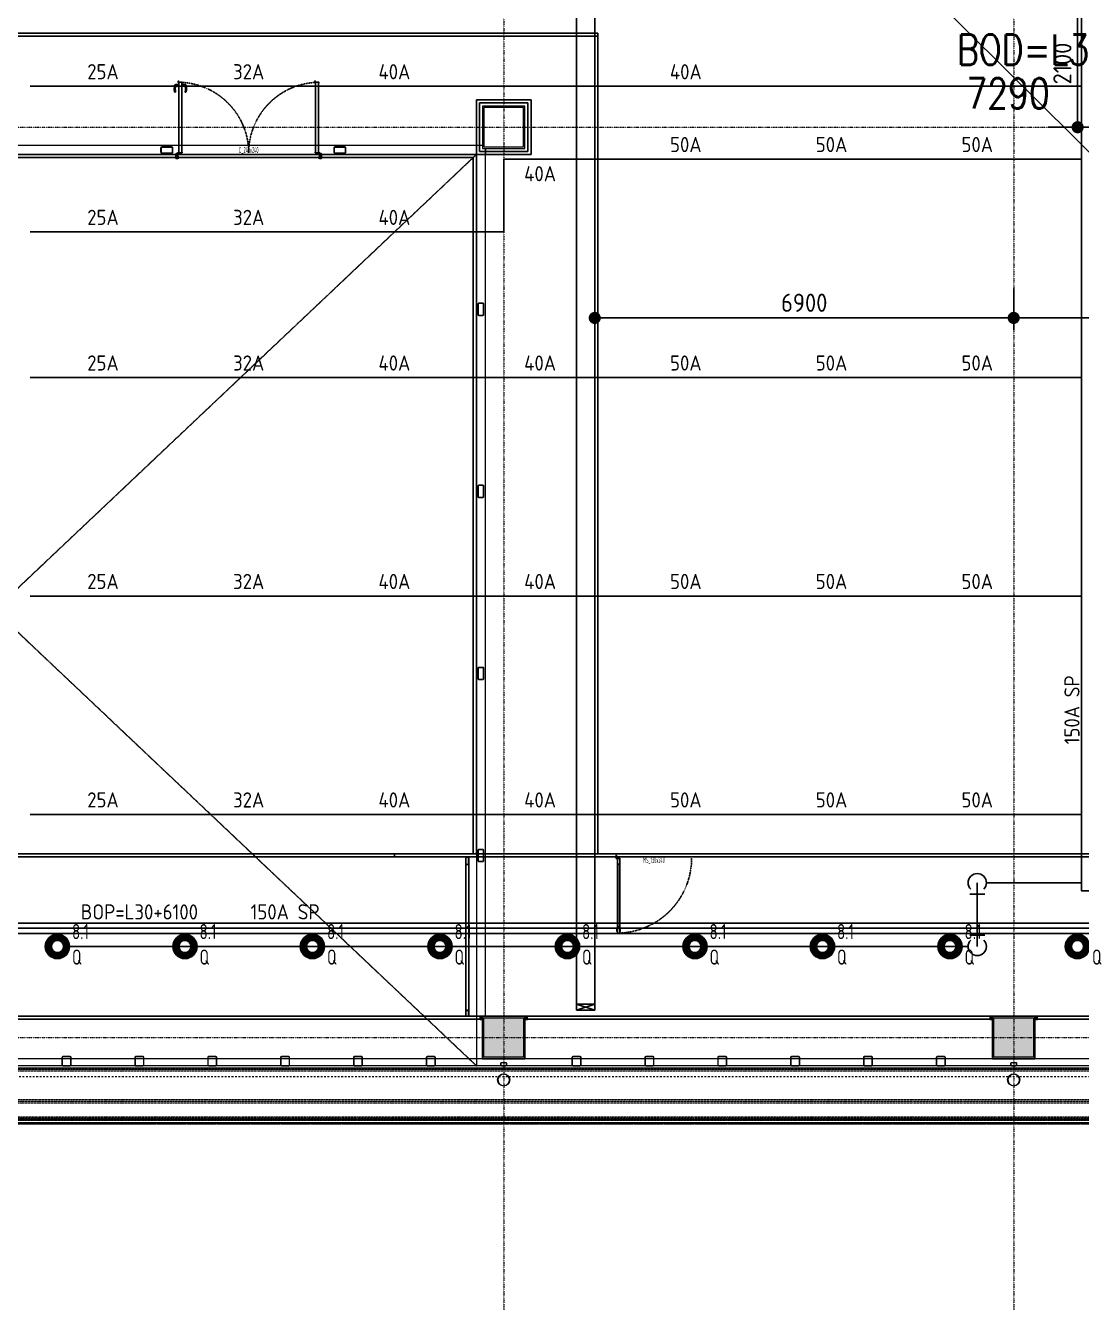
# Model space of a CAD drawing. Extents: x -32000 to 416743, y -254124 to 144214.
# Drawn here: x 210525 to 227916, y -4366 to 16676 of the extents above; entities that cross this region are included whole.
import ezdxf
from ezdxf.enums import TextEntityAlignment as Align

# ---------------------------------------------------------------- set-up
doc = ezdxf.new("R2010")
doc.units = 0
doc.header["$LTSCALE"] = 10
for name, pattern in [('H12PL4$0$JJP_三點線', [0.9, 0.3, -0.15, 0, -0.15, 0, -0.15, 0, -0.15]), ('H12PL4$0$JJP_虛線(退縮線、投影線、地下室範圍、非屬本工程、圖面分區)', [0.45, 0.3, -0.15]), ('X-F2-L30-FS-PIPE$0$CENTER2', [1.125, 0.75, -0.125, 0.125, -0.125]), ('XFDP30$0$HIDDEN', [0.3, 0.2, -0.1]), ('XFDP30$0$HIDDEN2', [0.1875, 0.125, -0.0625]), ('XFM7P40ICA$0$H12PL4$0$CENTERK1', [0.0983, 0.0833, -0.005, 0.005, -0.005]), ('XFM7P40ICA$0$H12PL4$0$DOTK1', [0.01, 0.005, -0.005]), ('XFM7P40ICA$0$H12PL4$0$JJP_三點線', [0.9, 0.3, -0.15, 0, -0.15, 0, -0.15, 0, -0.15]), ('XFM7P40ICA$0$H12PL4$0$JJP_虛線(退縮線、投影線、地下室範圍、非屬本工程、圖面分區)', [0.45, 0.3, -0.15]), ('XFM7P40ICA$0$H12PL4$0$TAI_虛線', [5.644, 2.822, -2.822])]:
    doc.linetypes.add(name, pattern=pattern)
for name, color, linetype in [('H12PL4$0$A-OBJE-2D', 252, 'Continuous'), ('H12PL4$0$A-OBJE-MEP', 252, 'Continuous'), ('H12PL4$0$A-WALL-EX', 252, 'Continuous'), ('H12PL4$0$S-COL', 252, 'Continuous'), ('H12PL4$0$S-GRID', 252, 'Continuous'), ('X-F2-L30-E-CT-LV-50K$0$E-CBL-DIM', 250, 'Continuous'), ('X-F2-L30-E-CT-LV-50K$0$E-CBL-EQPM', 230, 'Continuous'), ('X-F2-L30-FS-PIPE$0$F-SK-CEN', 1, 'X-F2-L30-FS-PIPE$0$CENTER2'), ('X-F2-L30-FS-PIPE$0$F-SK-LINE3', 100, 'Continuous'), ('X-F2-L30-FS-PIPE$0$F-SK-LINE4', 140, 'Continuous'), ('X-F2-L30-FS-PIPE$0$F-SK-TXT', 250, 'Continuous'), ('X-F2-L30-FS-PIPE$0$F-SK-UP-QR-T68-K8.1', 40, 'Continuous'), ('XFDP30$0$A-Door (50K)', 2, 'Continuous'), ('XFDP30$0$A-Door (8K)', 2, 'Continuous'), ('XFDP30$0$A-Partition-Col', 1, 'Continuous'), ('XFDP30$0$A-Partition-Col (50K)', 1, 'Continuous'), ('XFDP30$0$A-W-D2-Steel (8K)', 2, 'Continuous'), ('XFDP30$0$A-W-P1S (50K)', 2, 'Continuous'), ('XFDP30$0$A-W-P1S (50K_Temporary)', 2, 'XFDP30$0$HIDDEN2'), ('XFDP30$0$A-W-P1S (8K)', 2, 'Continuous'), ('XFDP30$0$A-W-P2D (50K)', 2, 'Continuous'), ('XFDP30$0$A-W-P2D (8K)', 2, 'Continuous'), ('XFDP30$0$A-W-R1 (Rockwool) (50K)', 2, 'Continuous'), ('XFM1D40$0$M-CWTR-TEXT', 250, 'Continuous'), ('XFM7P40ICA$0$H12PL4$0$A-OBJE-MEP', 252, 'Continuous'), ('XFM7P40ICA$0$H12PL4$0$A-ROOF', 252, 'Continuous'), ('XFM7P40ICA$0$H12PL4$0$A-WALL-EX', 252, 'Continuous'), ('XFM7P40ICA$0$H12PL4$0$Hattch', 252, 'Continuous'), ('XFM7P40ICA$0$H12PL4$0$L40_19_DRAN', 252, 'Continuous'), ('XFM7P40ICA$0$H12PL4$0$L40_19_SIAGE1', 252, 'Continuous'), ('XFM7P40ICA$0$H12PL4$0$L40_19_SIAGE3', 252, 'Continuous'), ('XFM7P40ICA$0$H12PL4$0$L40_19_STEEL2', 252, 'Continuous'), ('XFM7P40ICA$0$H12PL4$0$L40_19_STEEL3', 252, 'Continuous'), ('XFM7P40ICA$0$H12PL4$0$L40_19_SUGATA3', 252, 'Continuous'), ('XFM7P40ICA$0$H12PL4$0$L40_19_SUGATAD', 252, 'Continuous'), ('XFM7P40ICA$0$H12PL4$0$S-COL', 252, 'Continuous'), ('XFM7P40ICA$0$H12PL4$0$S-GRID', 252, 'Continuous')]:
    doc.layers.add(name, color=color, linetype=linetype)
doc.layers.add('XFDP30$0$A-Area (50K)', color=7, linetype='Continuous', plot=False)
doc.styles.add('X-F2-L30-E-CT-LV-50K$0$AA-TXT', font='isocp.shx', dxfattribs={"bigfont": 'chineset.shx'})
doc.styles.add('X-F2-L30-FS-PIPE$0$aa-txt', font='isocp.shx', dxfattribs={"bigfont": 'chineset.shx'})
doc.styles.add('XFDP30$0$AA-TXT', font='isocp.shx', dxfattribs={"width": 0.8, "bigfont": 'china.shx'})
doc.styles.add('XFM1D40$0$12P7-XCM2P10$0$AA-TXT', font='simplex.shx', dxfattribs={"bigfont": 'china.shx'})
doc.dimstyles.new('X-F2-L30-E-CT-LV-50K$0$2000-dim', dxfattribs={"dimscale": 2000, "dimtxt": 0.15, "dimasz": 0.1, "dimexe": 0.1, "dimexo": 0.1, "dimgap": 0.05, "dimtad": 1, "dimdec": 0, "dimzin": 0, "dimdsep": 46, "dimtxsty": 'X-F2-L30-E-CT-LV-50K$0$AA-TXT', "dimblk": 'X-F2-L30-E-CT-LV-50K$0$_Dot', "dimcen": 2, "dimclrd": 256, "dimclre": 256, "dimclrt": 3, "dimadec": 0, "dimazin": 0, "dimtfac": 1, "dimtdec": 0, "dimtix": 1, "dimtmove": 2, "dimatfit": 3, "dimfxl": 0.1, "dimtvp": 1, "dimtolj": 1, "dimtzin": 0, "dimarcsym": 0})

# ---------------------------------------------------------------- blocks, each defined once
blk = doc.blocks.new('H12PL4')
at = {"layer": 'H12PL4$0$A-OBJE-2D', "lineweight": 0}
blk.add_line((243100, -350), (151700, 90350), dxfattribs=at)
at = {"layer": 'H12PL4$0$A-OBJE-MEP', "lineweight": 0, "flags": 128}
for points in [[(218495, -700, 1), (218305, -700, 1)], [(226895, -700, 1), (226705, -700, 1)]]:
    blk.add_lwpolyline(points, format="xyb", close=True, dxfattribs=at)
at = {"layer": 'H12PL4$0$A-OBJE-MEP', "lineweight": 0}
for centre in [(218400, -700), (226800, -700)]:
    blk.add_circle(centre, 100, dxfattribs=at)
at = {"layer": 'H12PL4$0$A-WALL-EX', "lineweight": 0}
blk.add_line((243100, -465), (151700, -465), dxfattribs=at)
at = {"layer": 'H12PL4$0$A-WALL-EX', "linetype": 'H12PL4$0$JJP_虛線(退縮線、投影線、地下室範圍、非屬本工程、圖面分區)', "lineweight": 0}
for p, q in [((151700, -550), (243100, -550)), ((151700, -1050), (243100, -1050)), ((151700, -1330), (243100, -1330)), ((151700, -1345), (243100, -1345)), ((151700, -1365), (243100, -1365))]:
    blk.add_line(p, q, dxfattribs=at)
at = {"layer": 'H12PL4$0$A-WALL-EX', "lineweight": 0, "flags": 128}
for points in [[(243100, -350), (151700, -350)], [(151700, -500), (243100, -500)], [(151700, -500), (243100, -500)], [(185050, -500), (243100, -500)], [(151700, -1400), (243100, -1400)]]:
    blk.add_lwpolyline(points, dxfattribs=at)
at = {"layer": 'H12PL4$0$A-WALL-EX', "linetype": 'H12PL4$0$JJP_虛線(退縮線、投影線、地下室範圍、非屬本工程、圖面分區)', "lineweight": 0, "flags": 128}
for points in [[(243100, -520), (151682.5, -520)], [(243100, -525), (151700, -525)], [(151700, -1075), (243100, -1075)], [(151682.5, -1345), (243100, -1345)], [(243100, -1315), (151700, -1315)], [(243100, -1365), (151700, -1365)], [(151700, -1400), (243100, -1400)], [(151700, -1415), (243100, -1415)]]:
    blk.add_lwpolyline(points, dxfattribs=at)
at = {"layer": 'H12PL4$0$S-COL', "lineweight": 0, "flags": 128}
blk.add_lwpolyline([(218050, 14650), (218750, 14650), (218750, 15350), (218050, 15350)], close=True, dxfattribs=at)
for points in [[(218750, -350), (218750, 350), (218050, 350), (218050, -350)], [(227150, -350), (227150, 350), (226450, 350), (226450, -350)]]:
    blk.add_lwpolyline(points, dxfattribs=at)
at = {"layer": 'H12PL4$0$S-GRID', "linetype": 'H12PL4$0$JJP_三點線', "lineweight": 0}
for p, q in [((218400, 128250), (218400, -28000)), ((226800, 128250), (226800, -28000)), ((-29000, 15000), (289600, 15000)), ((-29000, 0), (289600, 0))]:
    blk.add_line(p, q, dxfattribs=at)
blk = doc.blocks.new('XFM1D40')
at = {"layer": 'DEFPOINTS', "color": 2, "style": 'XFM1D40$0$12P7-XCM2P10$0$AA-TXT', "width": 0.8}
blk.add_text('7290', height=500, dxfattribs=at).set_placement((226021.5, 15556.6), align=Align.MIDDLE_LEFT)
at = {"layer": 'XFM1D40$0$M-CWTR-TEXT', "style": 'XFM1D40$0$12P7-XCM2P10$0$AA-TXT', "width": 0.8}
blk.add_text('BOD=L30+6350', height=500, dxfattribs=at).set_placement((225866.5, 16279.1), align=Align.MIDDLE_LEFT)
blk = doc.blocks.new('XFDP30$0$TP1-50-Partition_Col-side')
blk.add_lwpolyline([(-2.5, -4), (-2.5, -3.9), (-2.6, -3.9), (-2.5, -3), (-2.5, -0.3), (-2.4, -0.2), (-0.7, -0.2), (-0.5, -0.2), (-0.1, -0.2), (0, -0.2), (0, -0.2), (0.5, -0.2), (0.6, -0.2), (2.4, -0.2), (2.5, -0.3), (2.5, -3), (2.6, -3.9), (2.5, -3.9), (2.5, -4), (2.7, -4), (2.7, 0), (-2.7, 0), (-2.7, -4)], close=True)
for points in [[(-1.6, -2.1), (-2.3, -2.1, 0.414213), (-2.4, -2.2), (-2.4, -3.6), (-2.5, -3.6), (-2.5, -2.2, -0.414213), (-2.3, -2), (-1.6, -2), (-1.6, -2.1)], [(1.6, -2.1), (2.3, -2.1, -0.414213), (2.4, -2.2), (2.4, -3.6), (2.5, -3.6), (2.5, -2.2, 0.414213), (2.3, -2), (1.6, -2), (1.6, -2.1)]]:
    blk.add_lwpolyline(points, format="xyb")
blk.add_lwpolyline([(2.2, -3.6), (-2.2, -3.6, -0.414214), (-2.3, -3.5), (-2.3, -2.6, -0.414214), (-2.2, -2.5), (-1.3, -2.5, 0.414214), (-1.1, -2.3), (-1.1, -2.2, 0.414214), (-1.3, -2.1), (-1.9, -2.1), (-1.9, -2.1), (-1.3, -2.1, -0.414214), (-1.2, -2.2), (-1.2, -2.3, -0.414214), (-1.3, -2.4), (-2.2, -2.4, 0.414214), (-2.4, -2.6), (-2.4, -3.5, 0.414214), (-2.2, -3.6), (2.2, -3.6, 0.414214), (2.4, -3.5), (2.4, -2.6, 0.414214), (2.2, -2.4), (1.3, -2.4, -0.414214), (1.2, -2.3), (1.2, -2.2, -0.414214), (1.3, -2.1), (1.9, -2.1), (1.9, -2.1), (1.3, -2.1, 0.414214), (1.1, -2.2), (1.1, -2.3, 0.414214), (1.3, -2.5), (2.2, -2.5, -0.414214), (2.3, -2.6), (2.3, -3.5, -0.414214)], format="xyb", close=True)
blk = doc.blocks.new('XFDP30$0$Door-D240')
for p, q in [((10, 119), (10.8, 119)), ((10, 114.1), (10, 119)), ((10.8, 114.1), (10, 114.1)), ((10.8, 119), (10.8, 114.1)), ((10.8, 117.7), (14.8, 117.7)), ((14.8, 115.5), (10.8, 115.5)), ((14.8, 117.7), (16.2, 117.6))]:
    blk.add_line(p, q)
for points in [[(4.2, 117.7), (0.2, 117.7), (-1.2, 117.6, 0.327495), (-2, 116.9, 0.089847), (-2.2, 106.2, 1.144881), (-0.3, 106.6, -0.137079), (-0.3, 114.9, -0.349357), (0.2, 115.5), (4.2, 115.5)], [(4.1, 121.6), (4.1, 123.4), (4.1, 121.6), (10.7, 121.6), (10.7, 121.5), (10.3, 121.5), (10.3, 120.4, -0.414214), (10.2, 120.3), (10, 120.3), (10, 120.4), (10.1, 120.4), (10.1, 121.4), (10, 121.4), (10, 5.5), (10.1, 5.5), (10.1, 6.5), (10, 6.5), (10, 6.6), (10.2, 6.6, -0.414214), (10.3, 6.5), (10.3, 5.4, -0.414214), (10.2, 5.3), (4.8, 5.3, -0.414214), (4.7, 5.4), (4.7, 6.5, -0.414214), (4.8, 6.6), (5, 6.6), (5, 6.5), (4.9, 6.5), (4.9, 5.5), (5, 5.5), (5, 121.4), (4.9, 121.4), (4.9, 120.4), (5, 120.4), (5, 120.3), (4.8, 120.3, -0.414214), (4.7, 120.4), (4.7, 121.4), (3.9, 121.4, -0.414214), (3.9, 121.4), (3.9, 123.6, -0.414214), (3.9, 123.7), (4.7, 123.7), (4.7, 123.4), (4.1, 123.4)], [(229.1, 121.6), (229.1, 123.4), (229.1, 121.6), (235.7, 121.6), (235.7, 121.5), (235.3, 121.5), (235.3, 120.4, -0.414214), (235.2, 120.3), (235, 120.3), (235, 120.4), (235.1, 120.4), (235.1, 121.4), (235, 121.4), (235, 5.5), (235.1, 5.5), (235.1, 6.5), (235, 6.5), (235, 6.6), (235.2, 6.6, -0.414214), (235.3, 6.5), (235.3, 5.4, -0.414214), (235.2, 5.3), (229.8, 5.3, -0.414214), (229.7, 5.4), (229.7, 6.5, -0.414214), (229.8, 6.6), (230, 6.6), (230, 6.5), (229.9, 6.5), (229.9, 5.5), (230, 5.5), (230, 121.4), (229.9, 121.4), (229.9, 120.4), (230, 120.4), (230, 120.3), (229.8, 120.3, -0.414214), (229.7, 120.4), (229.7, 121.4), (228.9, 121.4, -0.414214), (228.9, 121.4), (228.9, 123.6, -0.414214), (228.9, 123.7), (229.7, 123.7), (229.7, 123.4), (229.1, 123.4)], [(4.7, -2.1, 0.306748), (4.5, -1.7), (4.1, -1.7, 0.306748), (3.9, -2.1), (4, -2.1, -0.414214), (4.1, -2.2), (4.1, -2.2), (4, -2.2), (4, -2.9), (4.6, -2.9), (4.6, -2.2), (4.5, -2.2), (4.5, -2.2, -0.414214), (4.6, -2.1), (4.7, -2.1), (4.8, -2.1, -0.414214), (5, -2.3), (5, -2.9, -0.320245), (4.7, -3.4), (3, -4), (0.6, -4, -0.414214), (0, -3.4), (0, 3.4, -0.414214), (0.6, 4), (3, 4), (3, 0), (3, -1.4, 0.414214), (3.7, -2.1), (3.9, -2.1)], [(235.3, -2.1, -0.306748), (235.5, -1.7), (235.9, -1.7, -0.306748), (236.1, -2.1), (236, -2.1, 0.414214), (235.9, -2.2), (235.9, -2.2), (236, -2.2), (236, -2.9), (235.4, -2.9), (235.4, -2.2), (235.5, -2.2), (235.5, -2.2, 0.414214), (235.4, -2.1), (235.3, -2.1), (235.2, -2.1, 0.414214), (235, -2.3), (235, -2.9, 0.320245), (235.3, -3.4), (237, -4), (239.4, -4, 0.414214), (240, -3.4), (240, 3.4, 0.414214), (239.4, 4), (237, 4), (237, 0), (237, -1.4, -0.414214), (236.3, -2.1), (236.1, -2.1)]]:
    blk.add_lwpolyline(points, format="xyb")
blk.add_lwpolyline([(5, 114.1), (5, 119), (4.2, 119), (4.2, 114.1)], close=True)
at = {"ltscale": 500}
for points in [[(3.3, 0.1), (3.3, 4.6), (3, 4.6), (3, 0.1)], [(8.5, 5.3), (4, 5.3), (4, 5.5), (8.5, 5.5)], [(231.5, 5.3), (236, 5.3), (236, 5.5), (231.5, 5.5)], [(236.7, 0.1), (236.7, 4.6), (237, 4.6), (237, 0.1)]]:
    blk.add_lwpolyline(points, close=True, dxfattribs=at)
at = {"linetype": 'XFDP30$0$HIDDEN', "ltscale": 0.1}
for centre, start, end in [((3.5, 5.1), 0, 85.9993), ((236.5, 5.1), 94.0007, 180)]:
    blk.add_arc(centre, 116.5, start, end, dxfattribs=at)
at = {"extrusion": (0, 0, -1)}
for centre, major_axis, start_param, end_param in [((14.7, 114.9), (0.417, 0.417), -0.669314, 0.675093), ((16.2, 106.3), (0.707, 0.707), 0.872811, 4.284184), ((0.4, 110.8), (10.9, 10.9), 0.51383, 1.058752), ((16.1, 116.7), (-0.624, 0.624), 0.866962, 2.13291), ((-12.5, 110.9), (21.3, 21.3), 0.585307, 0.943734)]:
    blk.add_ellipse(centre, major_axis=major_axis, ratio=1, start_param=start_param, end_param=end_param, dxfattribs=at)
at = {"ltscale": 500, "extrusion": (0, 0, -1)}
blk.add_ellipse((3.5, 5.1), major_axis=(0.495, 0.495), ratio=1, start_param=3.926991, end_param=10.210176, dxfattribs=at)
at = {"ltscale": 500}
blk.add_ellipse((236.5, 5.1), major_axis=(-0.495, 0.495), ratio=1, start_param=3.926991, end_param=10.210176, dxfattribs=at)
at = {"color": 9, "style": 'XFDP30$0$AA-TXT', "width": 0.45}
blk.add_attdef('240X240', text='', height=10, dxfattribs=at).set_placement((120, 10.1), align=Align.MIDDLE_CENTER)
blk = doc.blocks.new('XFDP30$0$GAD2205')
blk.add_lwpolyline([(0, 1), (0, 1), (-18, 1, -0.414214), (-18, 2), (-18, 3, -0.414214), (-18, 3), (-14, 3, 0.414214), (-13, 4), (-13, 4, 0.414214), (-14, 4), (-18, 4, -0.414214), (-18, 5), (-18, 12, -0.414214), (-18, 12), (-18, 12, 0.414214), (-18, 12), (-18, 14, 0.72636), (-19, 14), (-19, 13, 0.158507), (-19, 13), (-19, 0, 0.414214), (-19, 0), (19, 0, 0.414214), (19, 0), (19, 13, 0.158507), (19, 13), (19, 14, 0.72636), (18, 14), (18, 12, 0.414214), (18, 12, -0.414214), (18, 12), (18, 5, -0.414214), (18, 4), (14, 4, 0.414214), (13, 4), (13, 4, 0.414214), (14, 3), (18, 3, -0.414214), (18, 3), (18, 2, -0.414214), (18, 1), (0, 1)], format="xyb", close=True)
blk = doc.blocks.new('XFDP30$0$Door-S130a')
for p, q in [((8.8, 120.4), (8.8, 125.3)), ((8.8, 125.3), (9.6, 125.3)), ((9.6, 120.4), (8.8, 120.4)), ((9.6, 125.3), (9.6, 120.4))]:
    blk.add_line(p, q)
at = {"ltscale": 5}
for points in [[(8.8, 117.8), (8.8, 127.9), (4.8, 127.9), (4.8, 117.8)], [(5, 117.5), (5, 14.8), (5, 14.8), (5, 117.5)], [(8.6, 14.8), (8.5, 14.8), (8.5, 117.5), (8.6, 117.5)], [(8.8, 4.3), (8.8, 14.4), (4.8, 14.4), (4.8, 4.3)]]:
    blk.add_lwpolyline(points, close=True, dxfattribs=at)
blk.add_lwpolyline([(4.8, 120.4), (4.8, 125.3), (4, 125.3), (4, 120.4)], close=True)
blk.add_lwpolyline([(4.8, 117.9), (4.8, 116.7, 0.158507), (4.9, 116.7), (4.9, 116.5, 0.72636), (5, 116.6), (5, 116.7, 0.414214), (5, 116.7, -0.414214), (4.9, 116.8), (4.9, 117.5, -0.414214), (5, 117.5), (5.4, 117.5, 0.414214), (5.4, 117.5), (5.4, 117.6, 0.414214), (5.4, 117.6), (5, 117.6, -0.414214), (4.9, 117.6), (4.9, 117.8, -0.414214), (5, 117.8), (6.8, 117.8), (6.8, 117.8), (6.8, 117.8), (8.6, 117.8, -0.414214), (8.6, 117.8), (8.6, 117.6, -0.414214), (8.6, 117.6), (8.2, 117.6, 0.414214), (8.1, 117.6), (8.1, 117.5, 0.414214), (8.2, 117.5), (8.6, 117.5, -0.414214), (8.6, 117.5), (8.6, 116.8, -0.414214), (8.6, 116.7), (8.6, 116.7, 0.414214), (8.6, 116.7), (8.6, 116.6, 0.72636), (8.6, 116.5), (8.7, 116.7, 0.158507), (8.7, 116.7), (8.7, 117.9, 0.414214), (8.7, 117.9), (4.9, 117.9, 0.414214)], format="xyb", close=True, dxfattribs=at)
at = {"ltscale": 500}
for points in [[(3.2, -0.6), (3.2, 3.9), (3, 3.9), (3, -0.6)], [(8.5, 4.8), (4, 4.8), (4, 4.6), (8.5, 4.6)]]:
    blk.add_lwpolyline(points, close=True, dxfattribs=at)
at = {"linetype": 'XFDP30$0$HIDDEN', "ltscale": 0.1}
blk.add_arc((3.4, 4.4), 123.6, 0, 86.7594, dxfattribs=at)
at = {"ltscale": 500, "extrusion": (0, 0, -1)}
blk.add_ellipse((3.4, 4.4), major_axis=(-0.495, 0.495), ratio=1, start_param=5.497787, end_param=11.780972, dxfattribs=at)
at = {"ltscale": 5, "xscale": 0.1000000000058208, "yscale": 0.1000000000058208, "zscale": 0.1000000000058208}
blk.add_blockref('XFDP30$0$GAD2205', (6.8, 14.3), dxfattribs=at)
at = {"color": 9, "style": 'XFDP30$0$AA-TXT', "width": 0.45}
blk.add_attdef('130X240', text='', height=10, dxfattribs=at).set_placement((65, 10), align=Align.MIDDLE_CENTER)
blk = doc.blocks.new('XFDP30')
at = {"layer": 'XFDP30$0$A-Area (50K)'}
blk.add_lwpolyline([(175950, 89650), (174600, 89650), (174600, 350), (243151, 350), (243151, 37225), (239940, 37225), (239940, 44550), (235500, 44550), (235500, 50025), (243150, 50025), (243151, 89650), (185250, 89650), (185250, 86290), (175950, 86290)], close=True, dxfattribs=at)
at = {"layer": 'XFDP30$0$A-Partition-Col'}
blk.add_lwpolyline([(217775, 2955), (217775, 2975), (217825, 2975), (217825, 2850), (217775, 2850), (217775, 2870), (217778, 2870), (217778, 2853), (217822, 2853), (217822, 2972), (217778, 2972), (217778, 2955), (217775, 2955)], dxfattribs=at)
at = {"layer": 'XFDP30$0$A-Partition-Col', "elevation": 0}
blk.add_lwpolyline([(217775, 370), (217775, 350), (217825, 350), (217825, 450), (217775, 450), (217775, 430), (217778, 430), (217778, 447), (217822, 447), (217822, 353), (217778, 353), (217778, 370), (217775, 370)], dxfattribs=at)
at = {"layer": 'XFDP30$0$A-W-D2-Steel (8K)'}
for p, q in [((217775, 2975), (217775, 350, 0)), ((217825, 2975), (217825, 350, 0))]:
    blk.add_line(p, q, dxfattribs=at)
at = {"layer": 'XFDP30$0$A-W-P1S (50K)'}
for p, q in [((179375, 3025, 0), (216600, 3025, 0)), ((179425, 2975, 0), (216600, 2975, 0))]:
    blk.add_line(p, q, dxfattribs=at)
at = {"layer": 'XFDP30$0$A-W-P1S (50K_Temporary)', "ltscale": 2}
for p, q in [((200050, 16550, 0), (219950, 16550)), ((200050, 16500, 0), (219950, 16500, 0)), ((219900, 3025, 0), (219900, 16550, 0)), ((219950, 3025, 0), (219950, 16550, 0))]:
    blk.add_line(p, q, dxfattribs=at)
at = {"layer": 'XFDP30$0$A-W-P1S (8K)'}
for p, q in [((217950, 15450), (218850, 15450)), ((217950, 14550), (217950, 15450)), ((218000, 15400), (218800, 15400)), ((218000, 14600), (218000, 15400)), ((218800, 15400), (218800, 14600)), ((218850, 15450), (218850, 14550)), ((217950, 14550), (218850, 14550)), ((218000, 14600), (218800, 14600)), ((216600, 3025, 0), (242121, 3025, 0)), ((216600, 3025, 0), (216600, 2975, 0)), ((216600, 2975, 0), (242121, 2975, 0))]:
    blk.add_line(p, q, dxfattribs=at)
at = {"layer": 'XFDP30$0$A-W-P2D (50K)'}
for p, q in [((217950, 14550), (202050, 14550, 0)), ((217950, 3025), (217950, 14550)), ((217900, 14500), (205775, 14500, 0)), ((217900, 3025), (217900, 14500))]:
    blk.add_line(p, q, dxfattribs=at)
at = {"layer": 'XFDP30$0$A-W-P2D (8K)'}
for p, q in [((217950, 14550), (205825, 14550)), ((217950, 3025), (217950, 14550)), ((217900, 14500), (205775, 14500, 0)), ((217900, 3025), (217900, 14500))]:
    blk.add_line(p, q, dxfattribs=at)
at = {"layer": 'XFDP30$0$A-W-R1 (Rockwool) (50K)'}
for p, q in [((210350, 350, 0), (218050, 350)), ((210350, 300), (218050, 300, 0)), ((226450, 350, 0), (218750, 350)), ((226450, 300), (218750, 300, 0)), ((227150, 350, 0), (234850, 350)), ((227150, 300), (234850, 300, 0))]:
    blk.add_line(p, q, dxfattribs=at)
at = {"layer": 'XFDP30$0$A-Door (50K)', "xscale": 10, "yscale": 10, "zscale": 10}
blk.add_blockref('XFDP30$0$Door-D240', (213000, 14525), dxfattribs=at).add_auto_attribs({'240X240': 'D_240x240'})
at = {"layer": 'XFDP30$0$A-Door (8K)'}
ref = blk.add_blockref('XFDP30$0$Door-S130a', (220225, 3000, 0), dxfattribs=dict(at, xscale=-10, yscale=10, zscale=10, rotation=180))
ref.add_attrib('130X240', 'MS_130x240', dxfattribs={"layer": '0', "color": 9, "height": 100, "style": 'XFDP30$0$AA-TXT', "width": 0.45}).set_placement((220875, 2925, 0), align=Align.MIDDLE_CENTER)
at = {"layer": 'XFDP30$0$A-Partition-Col (50K)', "yscale": 10, "zscale": 10}
for p, xscale, rotation in [((218050, 325, 0), 10, 270), ((218750, 325, 0), -10, 90), ((226450, 325, 0), 10, 270), ((227150, 325, 0), -10, 90)]:
    blk.add_blockref('XFDP30$0$TP1-50-Partition_Col-side', p, dxfattribs=dict(at, xscale=xscale, rotation=rotation))
blk = doc.blocks.new('X-F2-L30-E-CT-LV-50K$0$_Dot')
at = {"color": 0, "linetype": 'ByBlock', "lineweight": -2}
blk.add_line((-0.5, 0), (-1, 0), dxfattribs=at)
at = {"color": 0, "linetype": 'ByBlock', "const_width": 0.5}
blk.add_lwpolyline([(-0.25, 0, 1), (0.25, 0, 1)], format="xyb", close=True, dxfattribs=at)
blk = doc.blocks.new('*D1070')
at = {"layer": 'DEFPOINTS', "color": 0, "transparency": 16777216}
for p in [(227222, 17100), (227853, 17100), (227169, 15000)]:
    blk.add_point(p, dxfattribs=at)
at = {"layer": 'X-F2-L30-E-CT-LV-50K$0$E-CBL-DIM', "lineweight": -2, "transparency": 16777216}
for p, q in [((227422, 17100), (228053, 17100)), ((227853, 15200), (227853, 16900)), ((227369, 15000), (228053, 15000))]:
    blk.add_line(p, q, dxfattribs=at)
at = {"layer": 'X-F2-L30-E-CT-LV-50K$0$E-CBL-DIM', "lineweight": -2, "transparency": 16777216, "xscale": 200, "yscale": 200, "zscale": 200}
for p, rotation in [((227853, 17100), 90), ((227853, 15000), 270)]:
    blk.add_blockref('X-F2-L30-E-CT-LV-50K$0$_Dot', p, dxfattribs=dict(at, rotation=rotation))
at = {"layer": 'X-F2-L30-E-CT-LV-50K$0$E-CBL-DIM', "transparency": 16777216, "insert": (227602, 16050), "char_height": 300, "attachment_point": 5, "rotation": 90, "style": 'X-F2-L30-E-CT-LV-50K$0$AA-TXT'}
blk.add_mtext('\\A1;2100', dxfattribs=at)
blk = doc.blocks.new('*D1075')
at = {"layer": 'DEFPOINTS', "color": 0, "transparency": 16777216}
for p in [(226800, 12542), (230100, 12489), (230100, 11858)]:
    blk.add_point(p, dxfattribs=at)
at = {"layer": 'X-F2-L30-E-CT-LV-50K$0$E-CBL-DIM', "lineweight": -2, "transparency": 16777216}
for p, q in [((226800, 12342), (226800, 11658)), ((230100, 12289), (230100, 11658)), ((227000, 11858), (229900, 11858))]:
    blk.add_line(p, q, dxfattribs=at)
at = {"layer": 'X-F2-L30-E-CT-LV-50K$0$E-CBL-DIM', "lineweight": -2, "transparency": 16777216, "xscale": 200, "yscale": 200, "zscale": 200, "rotation": 180}
blk.add_blockref('X-F2-L30-E-CT-LV-50K$0$_Dot', (226800, 11858), dxfattribs=at)
at = {"layer": 'X-F2-L30-E-CT-LV-50K$0$E-CBL-DIM', "lineweight": -2, "transparency": 16777216, "xscale": 200, "yscale": 200, "zscale": 200}
blk.add_blockref('X-F2-L30-E-CT-LV-50K$0$_Dot', (230100, 11858), dxfattribs=at)
at = {"layer": 'X-F2-L30-E-CT-LV-50K$0$E-CBL-DIM', "transparency": 16777216, "insert": (228450, 12108), "char_height": 300, "attachment_point": 5, "style": 'X-F2-L30-E-CT-LV-50K$0$AA-TXT'}
blk.add_mtext('\\A1;3300', dxfattribs=at)
blk = doc.blocks.new('*D1079')
at = {"layer": 'DEFPOINTS', "color": 0, "transparency": 16777216}
for p in [(219900, 12542, 0), (226800, 12542), (219900, 11858)]:
    blk.add_point(p, dxfattribs=at)
at = {"layer": 'X-F2-L30-E-CT-LV-50K$0$E-CBL-DIM', "lineweight": -2, "transparency": 16777216}
for p, q in [((219900, 12342), (219900, 11658)), ((226800, 12342), (226800, 11658)), ((226600, 11858), (220100, 11858))]:
    blk.add_line(p, q, dxfattribs=at)
at = {"layer": 'X-F2-L30-E-CT-LV-50K$0$E-CBL-DIM', "lineweight": -2, "transparency": 16777216, "xscale": 200, "yscale": 200, "zscale": 200, "rotation": 180}
blk.add_blockref('X-F2-L30-E-CT-LV-50K$0$_Dot', (219900, 11858), dxfattribs=at)
at = {"layer": 'X-F2-L30-E-CT-LV-50K$0$E-CBL-DIM', "lineweight": -2, "transparency": 16777216, "xscale": 200, "yscale": 200, "zscale": 200}
blk.add_blockref('X-F2-L30-E-CT-LV-50K$0$_Dot', (226800, 11858), dxfattribs=at)
at = {"layer": 'X-F2-L30-E-CT-LV-50K$0$E-CBL-DIM', "transparency": 16777216, "insert": (223350, 12108), "char_height": 300, "attachment_point": 5, "style": 'X-F2-L30-E-CT-LV-50K$0$AA-TXT'}
blk.add_mtext('\\A1;6900', dxfattribs=at)
blk = doc.blocks.new('XFM7P40ICA$0$H12PL4')
at = {"layer": 'XFM7P40ICA$0$H12PL4$0$Hattch', "linetype": 'Continuous', "lineweight": 0}
for points in [[(218050, -350), (218750, -350), (218750, 350), (218050, 350)], [(226450, -350), (227150, -350), (227150, 350), (226450, 350)]]:
    blk.add_hatch(color=256, dxfattribs=at).paths.add_polyline_path(points)
at = {"layer": 'XFM7P40ICA$0$H12PL4$0$A-OBJE-MEP', "lineweight": 0, "flags": 128}
for points in [[(218495, -700, 1), (218305, -700, 1)], [(226895, -700, 1), (226705, -700, 1)]]:
    blk.add_lwpolyline(points, format="xyb", close=True, dxfattribs=at)
at = {"layer": 'XFM7P40ICA$0$H12PL4$0$A-OBJE-MEP', "lineweight": 0}
for centre in [(218400, -700), (226800, -700)]:
    blk.add_circle(centre, 100, dxfattribs=at)
at = {"layer": 'XFM7P40ICA$0$H12PL4$0$A-ROOF', "linetype": 'XFM7P40ICA$0$H12PL4$0$TAI_虛線', "lineweight": 0, "flags": 128}
blk.add_lwpolyline([(243635, -650), (151609, -650)], dxfattribs=at)
at = {"layer": 'XFM7P40ICA$0$H12PL4$0$A-WALL-EX', "linetype": 'XFM7P40ICA$0$H12PL4$0$JJP_虛線(退縮線、投影線、地下室範圍、非屬本工程、圖面分區)', "lineweight": 0}
for p, q in [((151700, -550), (243100, -550)), ((151700, -1050), (243100, -1050)), ((151700, -1330), (243100, -1330)), ((151700, -1345), (243100, -1345)), ((151700, -1365), (243100, -1365))]:
    blk.add_line(p, q, dxfattribs=at)
at = {"layer": 'XFM7P40ICA$0$H12PL4$0$A-WALL-EX', "lineweight": 0, "flags": 128}
for points in [[(243100, -465), (151700, -465)], [(151700, -500), (243100, -500)]]:
    blk.add_lwpolyline(points, dxfattribs=at)
at = {"layer": 'XFM7P40ICA$0$H12PL4$0$A-WALL-EX', "linetype": 'XFM7P40ICA$0$H12PL4$0$JJP_虛線(退縮線、投影線、地下室範圍、非屬本工程、圖面分區)', "lineweight": 0, "flags": 128}
for points in [[(243100, -520), (151700, -520)], [(243100, -525), (151700, -525)], [(243100, -1025), (151700, -1025)], [(151700, -1075), (243100, -1075)], [(243100, -1315), (151700, -1315)], [(151700, -1345), (243100, -1345)], [(243100, -1365), (151700, -1365)], [(151700, -1400), (243100, -1400)], [(151700, -1415), (243100, -1415)], [(151700, -1425), (243100, -1425)]]:
    blk.add_lwpolyline(points, dxfattribs=at)
at = {"layer": 'XFM7P40ICA$0$H12PL4$0$L40_19_DRAN', "lineweight": 0}
for centre in [(218400, -700), (226800, -700)]:
    blk.add_circle(centre, 100, dxfattribs=at)
at = {"layer": 'XFM7P40ICA$0$H12PL4$0$L40_19_SIAGE1', "lineweight": 0}
for p, q in [((202080, 14550), (217950, 14550)), ((218050, 14700), (210350, 14700)), ((217950, 14550), (217950, -465)), ((218100, 350), (218100, 14650)), ((218100, 14650), (218100, 14550)), ((218750, 350), (226450, 350)), ((227150, 350), (234850, 350)), ((151700, -500), (243075, -500))]:
    blk.add_line(p, q, dxfattribs=at)
at = {"layer": 'XFM7P40ICA$0$H12PL4$0$L40_19_SIAGE3', "lineweight": 0}
for p, q in [((218750, 300), (226450, 300)), ((227150, 300), (234850, 300)), ((243225, -465), (151665, -465))]:
    blk.add_line(p, q, dxfattribs=at)
at = {"layer": 'XFM7P40ICA$0$H12PL4$0$L40_19_STEEL2', "lineweight": 0, "flags": 128}
for points in [[(218050, 15350), (218050, 14650), (218750, 14650), (218750, 15350)], [(218075, 15325), (218075, 14675), (218725, 14675), (218725, 15325)], [(218050, -350), (218050, 350), (218750, 350), (218750, -350)], [(218075, -325), (218075, 325), (218725, 325), (218725, -325)], [(226450, -350), (226450, 350), (227150, 350), (227150, -350)], [(226475, -325), (226475, 325), (227125, 325), (227125, -325)]]:
    blk.add_lwpolyline(points, close=True, dxfattribs=at)
at = {"layer": 'XFM7P40ICA$0$H12PL4$0$L40_19_STEEL3', "lineweight": 0, "flags": 128}
for points in [[(212932, 14675), (212768, 14675, 0.4142136), (212750, 14657), (212750, 14593, 0.4142136), (212768, 14575), (212932, 14575, 0.4142136), (212950, 14593), (212950, 14657, 0.4142136)], [(212932, 14669), (212768, 14669, 0.4142136), (212756, 14657), (212756, 14593, 0.4142136), (212768, 14581), (212932, 14581, 0.4142136), (212944, 14593), (212944, 14657, 0.4142136)], [(215782, 14675), (215618, 14675, 0.4142136), (215600, 14657), (215600, 14593, 0.4142136), (215618, 14575), (215782, 14575, 0.4142136), (215800, 14593), (215800, 14657, 0.4142136)], [(215782, 14669), (215618, 14669, 0.4142136), (215606, 14657), (215606, 14593, 0.4142136), (215618, 14581), (215782, 14581, 0.4142136), (215794, 14593), (215794, 14657, 0.4142136)], [(217975, 12082), (217975, 11918, 0.4142136), (217993, 11900), (218057, 11900, 0.4142136), (218075, 11918), (218075, 12082, 0.4142136), (218057, 12100), (217993, 12100, 0.4142136)], [(217981, 12082), (217981, 11918, 0.4142136), (217993, 11906), (218057, 11906, 0.4142136), (218069, 11918), (218069, 12082, 0.4142136), (218057, 12094), (217993, 12094, 0.4142136)], [(217975, 9082), (217975, 8918, 0.4142136), (217993, 8900), (218057, 8900, 0.4142136), (218075, 8918), (218075, 9082, 0.4142136), (218057, 9100), (217993, 9100, 0.4142136)], [(217981, 9082), (217981, 8918, 0.4142136), (217993, 8906), (218057, 8906, 0.4142136), (218069, 8918), (218069, 9082, 0.4142136), (218057, 9094), (217993, 9094, 0.4142136)], [(217975, 6082), (217975, 5918, 0.4142136), (217993, 5900), (218057, 5900, 0.4142136), (218075, 5918), (218075, 6082, 0.4142136), (218057, 6100), (217993, 6100, 0.4142136)], [(217981, 6082), (217981, 5918, 0.4142136), (217993, 5906), (218057, 5906, 0.4142136), (218069, 5918), (218069, 6082, 0.4142136), (218057, 6094), (217993, 6094, 0.4142136)], [(217975, 3082), (217975, 2918, 0.4142136), (217993, 2900), (218057, 2900, 0.4142136), (218075, 2918), (218075, 3082, 0.4142136), (218057, 3100), (217993, 3100, 0.4142136)], [(217981, 3082), (217981, 2918, 0.4142136), (217993, 2906), (218057, 2906, 0.4142136), (218069, 2918), (218069, 3082, 0.4142136), (218057, 3094), (217993, 3094, 0.4142136)], [(211261.5, -315), (211138.5, -315, 0.4142136), (211125, -328.5), (211125, -451.5, 0.4142136), (211138.5, -465), (211261.5, -465, 0.4142136), (211275, -451.5), (211275, -328.5, 0.4142136)], [(211261.5, -319.5), (211138.5, -319.5, 0.4142136), (211129.5, -328.5), (211129.5, -451.5, 0.4142136), (211138.5, -460.5), (211261.5, -460.5, 0.4142136), (211270.5, -451.5), (211270.5, -328.5, 0.4142136)], [(212461.5, -315), (212338.5, -315, 0.4142136), (212325, -328.5), (212325, -451.5, 0.4142136), (212338.5, -465), (212461.5, -465, 0.4142136), (212475, -451.5), (212475, -328.5, 0.4142136)], [(212461.5, -319.5), (212338.5, -319.5, 0.4142136), (212329.5, -328.5), (212329.5, -451.5, 0.4142136), (212338.5, -460.5), (212461.5, -460.5, 0.4142136), (212470.5, -451.5), (212470.5, -328.5, 0.4142136)], [(213661.5, -315), (213538.5, -315, 0.4142136), (213525, -328.5), (213525, -451.5, 0.4142136), (213538.5, -465), (213661.5, -465, 0.4142136), (213675, -451.5), (213675, -328.5, 0.4142136)], [(213661.5, -319.5), (213538.5, -319.5, 0.4142136), (213529.5, -328.5), (213529.5, -451.5, 0.4142136), (213538.5, -460.5), (213661.5, -460.5, 0.4142136), (213670.5, -451.5), (213670.5, -328.5, 0.4142136)], [(214861.5, -315), (214738.5, -315, 0.4142136), (214725, -328.5), (214725, -451.5, 0.4142136), (214738.5, -465), (214861.5, -465, 0.4142136), (214875, -451.5), (214875, -328.5, 0.4142136)], [(214861.5, -319.5), (214738.5, -319.5, 0.4142136), (214729.5, -328.5), (214729.5, -451.5, 0.4142136), (214738.5, -460.5), (214861.5, -460.5, 0.4142136), (214870.5, -451.5), (214870.5, -328.5, 0.4142136)], [(216061.5, -315), (215938.5, -315, 0.4142136), (215925, -328.5), (215925, -451.5, 0.4142136), (215938.5, -465), (216061.5, -465, 0.4142136), (216075, -451.5), (216075, -328.5, 0.4142136)], [(216061.5, -319.5), (215938.5, -319.5, 0.4142136), (215929.5, -328.5), (215929.5, -451.5, 0.4142136), (215938.5, -460.5), (216061.5, -460.5, 0.4142136), (216070.5, -451.5), (216070.5, -328.5, 0.4142136)], [(217261.5, -315), (217138.5, -315, 0.4142136), (217125, -328.5), (217125, -451.5, 0.4142136), (217138.5, -465), (217261.5, -465, 0.4142136), (217275, -451.5), (217275, -328.5, 0.4142136)], [(217261.5, -319.5), (217138.5, -319.5, 0.4142136), (217129.5, -328.5), (217129.5, -451.5, 0.4142136), (217138.5, -460.5), (217261.5, -460.5, 0.4142136), (217270.5, -451.5), (217270.5, -328.5, 0.4142136)], [(218436.5, -415), (218363.5, -415, 0.4142136), (218350, -428.5), (218350, -451.5, 0.4142136), (218363.5, -465), (218436.5, -465, 0.4142136), (218450, -451.5), (218450, -428.5, 0.4142136)], [(218436.5, -419.5), (218363.5, -419.5, 0.4142136), (218354.5, -428.5), (218354.5, -451.5, 0.4142136), (218363.5, -460.5), (218436.5, -460.5, 0.4142136), (218445.5, -451.5), (218445.5, -428.5, 0.4142136)], [(219661.5, -315), (219538.5, -315, 0.4142136), (219525, -328.5), (219525, -451.5, 0.4142136), (219538.5, -465), (219661.5, -465, 0.4142136), (219675, -451.5), (219675, -328.5, 0.4142136)], [(219661.5, -319.5), (219538.5, -319.5, 0.4142136), (219529.5, -328.5), (219529.5, -451.5, 0.4142136), (219538.5, -460.5), (219661.5, -460.5, 0.4142136), (219670.5, -451.5), (219670.5, -328.5, 0.4142136)], [(220861.5, -315), (220738.5, -315, 0.4142136), (220725, -328.5), (220725, -451.5, 0.4142136), (220738.5, -465), (220861.5, -465, 0.4142136), (220875, -451.5), (220875, -328.5, 0.4142136)], [(220861.5, -319.5), (220738.5, -319.5, 0.4142136), (220729.5, -328.5), (220729.5, -451.5, 0.4142136), (220738.5, -460.5), (220861.5, -460.5, 0.4142136), (220870.5, -451.5), (220870.5, -328.5, 0.4142136)], [(222061.5, -315), (221938.5, -315, 0.4142136), (221925, -328.5), (221925, -451.5, 0.4142136), (221938.5, -465), (222061.5, -465, 0.4142136), (222075, -451.5), (222075, -328.5, 0.4142136)], [(222061.5, -319.5), (221938.5, -319.5, 0.4142136), (221929.5, -328.5), (221929.5, -451.5, 0.4142136), (221938.5, -460.5), (222061.5, -460.5, 0.4142136), (222070.5, -451.5), (222070.5, -328.5, 0.4142136)], [(223261.5, -315), (223138.5, -315, 0.4142136), (223125, -328.5), (223125, -451.5, 0.4142136), (223138.5, -465), (223261.5, -465, 0.4142136), (223275, -451.5), (223275, -328.5, 0.4142136)], [(223261.5, -319.5), (223138.5, -319.5, 0.4142136), (223129.5, -328.5), (223129.5, -451.5, 0.4142136), (223138.5, -460.5), (223261.5, -460.5, 0.4142136), (223270.5, -451.5), (223270.5, -328.5, 0.4142136)], [(224461.5, -315), (224338.5, -315, 0.4142136), (224325, -328.5), (224325, -451.5, 0.4142136), (224338.5, -465), (224461.5, -465, 0.4142136), (224475, -451.5), (224475, -328.5, 0.4142136)], [(224461.5, -319.5), (224338.5, -319.5, 0.4142136), (224329.5, -328.5), (224329.5, -451.5, 0.4142136), (224338.5, -460.5), (224461.5, -460.5, 0.4142136), (224470.5, -451.5), (224470.5, -328.5, 0.4142136)], [(225661.5, -315), (225538.5, -315, 0.4142136), (225525, -328.5), (225525, -451.5, 0.4142136), (225538.5, -465), (225661.5, -465, 0.4142136), (225675, -451.5), (225675, -328.5, 0.4142136)], [(225661.5, -319.5), (225538.5, -319.5, 0.4142136), (225529.5, -328.5), (225529.5, -451.5, 0.4142136), (225538.5, -460.5), (225661.5, -460.5, 0.4142136), (225670.5, -451.5), (225670.5, -328.5, 0.4142136)], [(226836.5, -415), (226763.5, -415, 0.4142136), (226750, -428.5), (226750, -451.5, 0.4142136), (226763.5, -465), (226836.5, -465, 0.4142136), (226850, -451.5), (226850, -428.5, 0.4142136)], [(226836.5, -419.5), (226763.5, -419.5, 0.4142136), (226754.5, -428.5), (226754.5, -451.5, 0.4142136), (226763.5, -460.5), (226836.5, -460.5, 0.4142136), (226845.5, -451.5), (226845.5, -428.5, 0.4142136)]]:
    blk.add_lwpolyline(points, format="xyb", close=True, dxfattribs=at)
at = {"layer": 'XFM7P40ICA$0$H12PL4$0$L40_19_SUGATA3', "linetype": 'XFM7P40ICA$0$H12PL4$0$CENTERK1', "lineweight": 0}
for p, q in [((202080, -465), (217950, 14550)), ((202080, 14550), (217950, -465))]:
    blk.add_line(p, q, dxfattribs=at)
at = {"layer": 'XFM7P40ICA$0$H12PL4$0$L40_19_SUGATAD', "linetype": 'XFM7P40ICA$0$H12PL4$0$DOTK1', "lineweight": 0}
blk.add_line((151700, -1425), (243100, -1425), dxfattribs=at)
at = {"layer": 'XFM7P40ICA$0$H12PL4$0$S-COL', "lineweight": 0, "flags": 128}
for points in [[(218050, -350), (218750, -350), (218750, 350), (218050, 350)], [(226450, -350), (227150, -350), (227150, 350), (226450, 350)]]:
    blk.add_lwpolyline(points, close=True, dxfattribs=at)
at = {"layer": 'XFM7P40ICA$0$H12PL4$0$S-GRID', "linetype": 'XFM7P40ICA$0$H12PL4$0$JJP_三點線', "lineweight": 0}
for p, q in [((218400, 128250), (218400, -28000)), ((226800, 128250), (226800, -28000)), ((-29000, 15000), (289600, 15000)), ((-29000, 0), (289600, 0))]:
    blk.add_line(p, q, dxfattribs=at)
blk = doc.blocks.new('XFM7P40ICA')
blk.add_blockref('XFM7P40ICA$0$H12PL4', (0, 0))
blk = doc.blocks.new('X-F2-L30-FS-PIPE$0$FS02-Q-81')
at = {"const_width": 0.5}
blk.add_lwpolyline([(-0.75, 0, 1), (0.75, 0, 1)], format="xyb", close=True, dxfattribs=at)
for radius in [1, 0.5]:
    blk.add_circle((0, 0), radius)
at = {"style": 'X-F2-L30-FS-PIPE$0$aa-txt', "width": 0.8}
for s, p in [('8.1', (1.2, 0.6)), ('Q', (1.2, -1.5))]:
    blk.add_text(s, height=1.25, dxfattribs=at).set_placement(p)
blk = doc.blocks.new('X-F2-L30-FS-PIPE$0$A$C2BF84FDE')
blk.add_line((12.5, -18.7), (-12.5, -18.7))
blk.add_arc((0, 0), 15, 315, 225)
blk = doc.blocks.new('X-F2-L30-FS-PIPE')
at = {"layer": 'X-F2-L30-FS-PIPE$0$F-SK-CEN'}
blk.add_line((192168, 1800), (236832, 1800, 0), dxfattribs=at)
at = {"layer": 'X-F2-L30-FS-PIPE$0$F-SK-LINE3'}
for p, q in [((210600, 15675), (227916, 15675)), ((218400, 14475), (227916, 14475)), ((218400, 13275), (218400, 14475)), ((210600, 13275), (218400, 13275)), ((210600, 10875), (227916, 10875)), ((210600, 7275), (227916, 7275)), ((210600, 3675), (227916, 3675)), ((226200, 1500), (226200, 2550)), ((226350, 2550), (227916, 2550)), ((226200, 1500), (226200, 1716, 0)), ((211250, 1500), (226050, 1500))]:
    blk.add_line(p, q, dxfattribs=at)
at = {"layer": 'X-F2-L30-FS-PIPE$0$F-SK-LINE4'}
blk.add_lwpolyline([(228084, 2418), (227916, 2418), (227916, 30282), (228084, 30282)], close=True, dxfattribs=at)
at = {"layer": 'X-F2-L30-FS-PIPE$0$F-SK-LINE4', "elevation": 0}
blk.add_lwpolyline([(192168, 1716), (192168, 1884), (236832, 1884), (236832, 1716)], close=True, dxfattribs=at)
at = {"layer": 'X-F2-L30-FS-PIPE$0$F-SK-LINE3', "extrusion": (0, 0, -1), "xscale": 10, "yscale": 10, "zscale": -10}
blk.add_blockref('X-F2-L30-FS-PIPE$0$A$C2BF84FDE', (-226200, 2550), dxfattribs=at)
at = {"layer": 'X-F2-L30-FS-PIPE$0$F-SK-LINE3', "extrusion": (0, 0, -1), "xscale": 10, "yscale": 10, "zscale": -10, "rotation": 180}
blk.add_blockref('X-F2-L30-FS-PIPE$0$A$C2BF84FDE', (-226200, 1500), dxfattribs=at)
at = {"layer": 'X-F2-L30-FS-PIPE$0$F-SK-UP-QR-T68-K8.1', "xscale": 200, "yscale": 200, "zscale": 200}
for p in [(211050, 1500), (213150, 1500), (215250, 1500), (217350, 1500), (219450, 1500), (221550, 1500), (223650, 1500), (225750, 1500), (227850, 1500)]:
    blk.add_blockref('X-F2-L30-FS-PIPE$0$FS02-Q-81', p, dxfattribs=at)
at = {"layer": 'X-F2-L30-FS-PIPE$0$F-SK-TXT', "style": 'X-F2-L30-FS-PIPE$0$aa-txt'}
for s, p in [('25A', (211800, 15915)), ('32A', (214200, 15915)), ('40A', (216600, 15915)), ('40A', (221400, 15915)), ('50A', (221400, 14715)), ('50A', (223800, 14715)), ('50A', (226200, 14715)), ('40A', (219000, 14235)), ('25A', (211800, 13515)), ('32A', (214200, 13515)), ('40A', (216600, 13515)), ('25A', (211800, 11115)), ('32A', (214200, 11115)), ('40A', (216600, 11115)), ('40A', (219000, 11115)), ('50A', (221400, 11115)), ('50A', (223800, 11115)), ('50A', (226200, 11115)), ('25A', (211800, 7515)), ('32A', (214200, 7515)), ('40A', (216600, 7515)), ('40A', (219000, 7515)), ('50A', (221400, 7515)), ('50A', (223800, 7515)), ('50A', (226200, 7515)), ('25A', (211800, 3915)), ('32A', (214200, 3915)), ('40A', (216600, 3915)), ('40A', (219000, 3915)), ('50A', (221400, 3915)), ('50A', (223800, 3915)), ('50A', (226200, 3915)), ('BOP=L30+6100', (212400, 2070, 0)), ('150A SP', (214800, 2070, 0))]:
    blk.add_text(s, height=250, dxfattribs=at).set_placement(p, align=Align.MIDDLE)
blk.add_text('150A SP', height=250, rotation=90, dxfattribs=at).set_placement((227760, 5400), align=Align.MIDDLE)
blk = doc.blocks.new('X-F2-L30-E-CT-LV-50K')
at = {"layer": 'X-F2-L30-E-CT-LV-50K$0$E-CBL-EQPM'}
for p, q in [((219900, 551.7, 0), (219600, 451.7, 0)), ((219900, 451.7, 0), (219600, 551.7, 0))]:
    blk.add_line(p, q, dxfattribs=at)
at = {"layer": 'X-F2-L30-E-CT-LV-50K$0$E-CBL-EQPM', "elevation": 0}
for points in [[(219600, 551.7), (219600, 17100), (219900, 17100), (219900, 551.7)], [(219900, 451.7), (219600, 451.7), (219600, 551.7), (219900, 551.7)]]:
    blk.add_lwpolyline(points, close=True, dxfattribs=at)
at = {"layer": 'X-F2-L30-E-CT-LV-50K$0$E-CBL-DIM'}
dim = blk.add_linear_dim(base=(227852.5, 17100), p1=(227168.7, 15000), p2=(227222.1, 17100), angle=90, dimstyle='X-F2-L30-E-CT-LV-50K$0$2000-dim', override={"dimclrt": 256}, dxfattribs=at)
dim.commit()
dim.dimension.update_dxf_attribs({"geometry": '*D1070', "text_midpoint": (227602.5, 16050)})
for base, p2, picture, middle in [((219900, 11858.4), (219900, 12542.2, 0), '*D1079', (223350, 12108.4)), ((230100, 11858.4), (230100, 12488.8), '*D1075', (228450, 12108.4))]:
    dim = blk.add_linear_dim(base=base, p1=(226800, 12542.2), p2=p2, dimstyle='X-F2-L30-E-CT-LV-50K$0$2000-dim', override={"dimclrt": 256}, dxfattribs=at)
    dim.commit()
    dim.dimension.update_dxf_attribs({"geometry": picture, "text_midpoint": middle})

msp = doc.modelspace()

# ---------------------------------------------------------------- block references
for name in ['H12PL4', 'XFM7P40ICA', 'XFM1D40', 'XFDP30', 'X-F2-L30-E-CT-LV-50K', 'X-F2-L30-FS-PIPE']:
    msp.add_blockref(name, (0, 0))

doc.saveas('drawing.dxf')
